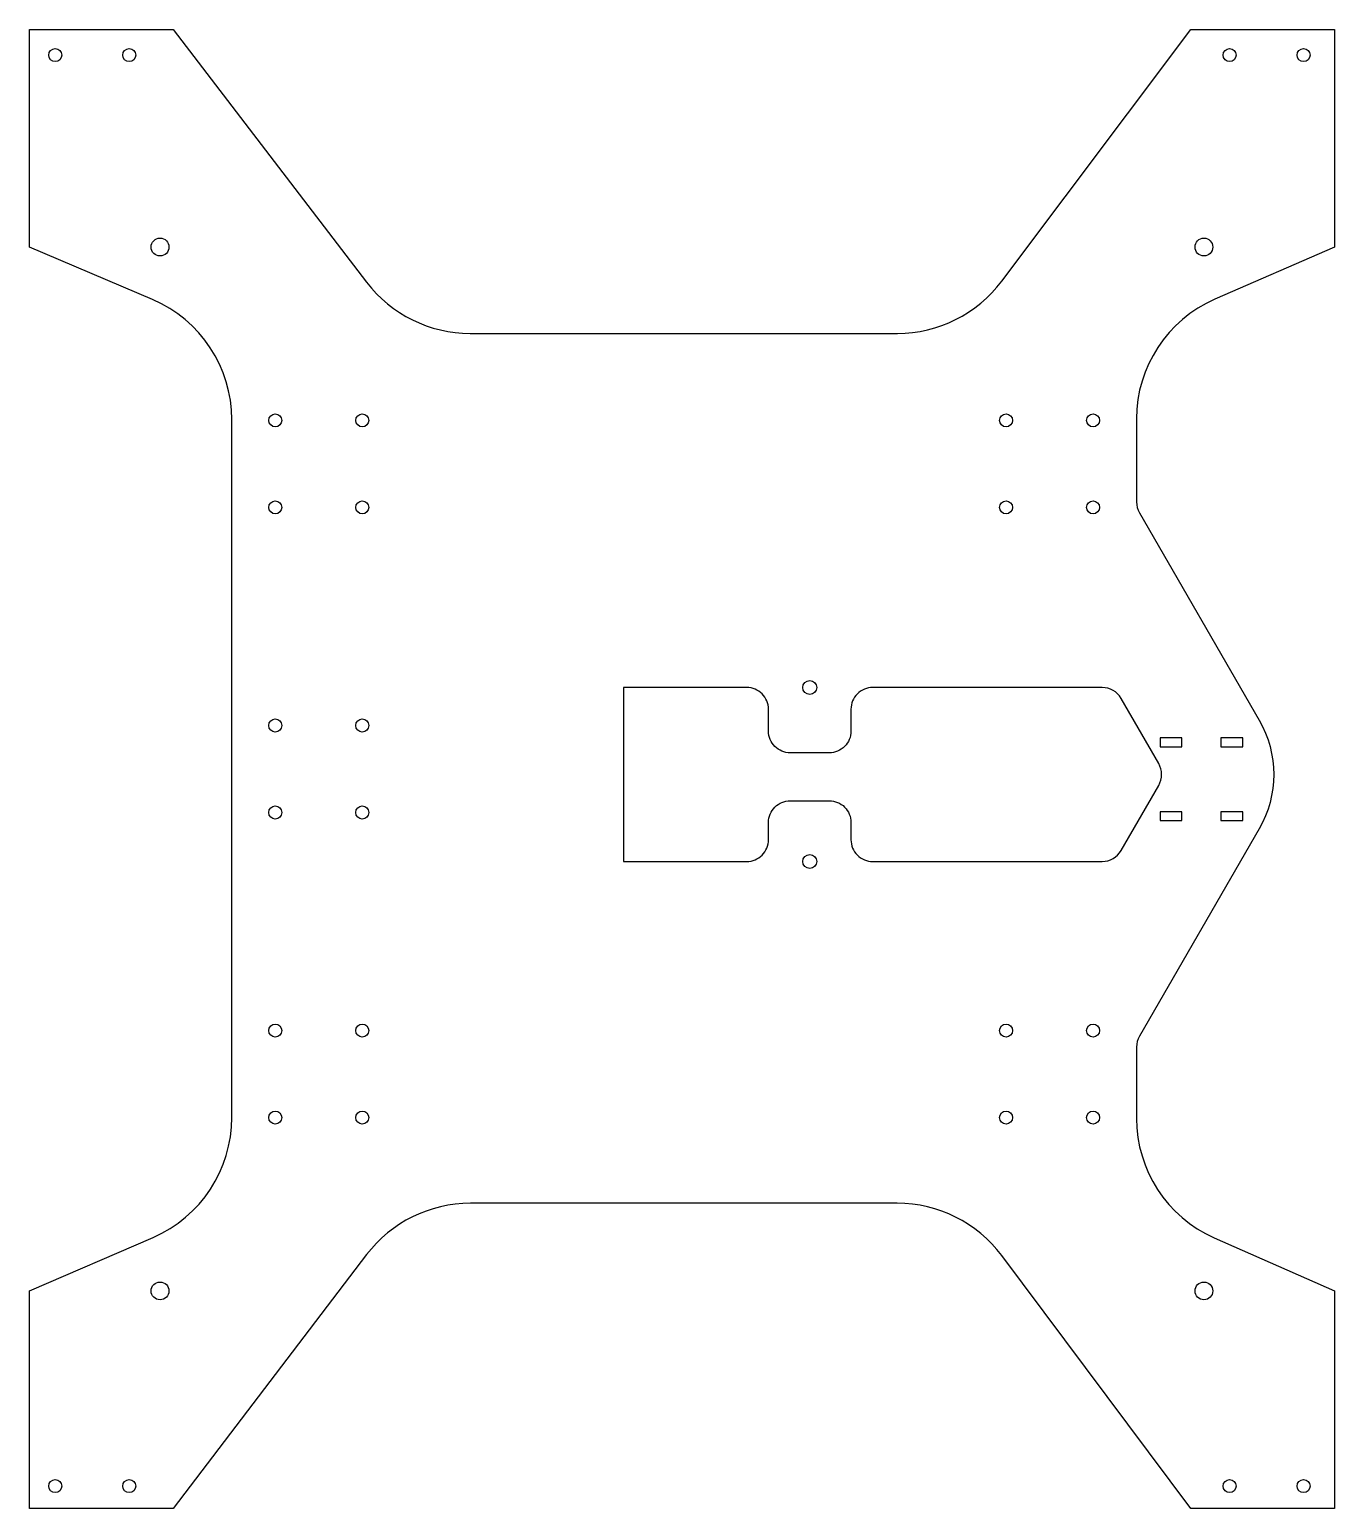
# Model space of a CAD drawing. Header units: millimetres. Extents: x -64 to 236, y -337 to 3.
import ezdxf

# ---------------------------------------------------------------- set-up
doc = ezdxf.new("R2010")
doc.units = ezdxf.units.MM
doc.layers.get('0').update_dxf_attribs({"linetype": 'CONTINUOUS'})

msp = doc.modelspace()

# ---------------------------------------------------------------- linework, layer by layer
for points in [[(190.59, -86.63), (190.59, -105.72, 0.131652), (191.26, -108.22), (218.78, -155.89, -0.267949), (218.78, -180.89), (191.26, -228.56, 0.131652), (190.59, -231.06), (190.59, -247.46, 0.296752), (208.44, -274.89), (236.09, -287.13), (236.09, -337.13), (203.09, -337.13), (159.59, -279.01, 0.236339), (135.57, -266.98), (37.44, -266.98, 0.233945), (13.59, -278.79), (-30.91, -337.13), (-63.91, -337.13), (-63.91, -287.13), (-35.48, -274.82, 0.298927), (-17.41, -247.29), (-17.41, -86.8, 0.30041), (-35.63, -59.21), (-63.91, -47.13), (-63.91, 2.87), (-30.91, 2.87), (13.59, -55.23, 0.2334), (37.4, -66.98), (135.61, -66.98, 0.235796), (159.59, -55.01), (203.09, 2.87), (236.09, 2.87), (236.09, -47.13), (208.6, -59.13, 0.298256)], [(124.94, -158.42, -0.414214), (119.94, -163.42), (110.98, -163.42, -0.414214), (105.98, -158.42), (105.98, -153.4, 0.414214), (100.98, -148.4), (72.62, -148.4), (72.62, -188.39), (100.98, -188.39, 0.414214), (105.98, -183.39), (105.98, -179.43, -0.414214), (110.98, -174.43), (119.94, -174.43, -0.414214), (124.94, -179.43), (124.94, -183.39, 0.414214), (129.94, -188.39), (182.71, -188.39, 0.267949), (187.04, -185.89), (195.69, -170.89, 0.267949), (195.69, -165.89), (187.04, -150.9, 0.267949), (182.71, -148.4), (129.94, -148.4, 0.414214), (124.94, -153.4)]]:
    msp.add_lwpolyline(points, format="xyb", close=True)
for points in [[(196, -162), (201, -162), (201, -160), (196, -160)], [(210, -162), (215, -162), (215, -160), (210, -160)], [(201, -179), (201, -177), (196, -177), (196, -179)], [(215, -177), (210, -177), (210, -179), (215, -179)]]:
    msp.add_lwpolyline(points, close=True)
for centre, radius in [((-58, -3), 1.5), ((-41, -3), 1.5), ((212, -3), 1.5), ((229, -3), 1.5), ((-33.91, -47.13), 2.05), ((206.09, -47.13), 2.05), ((-7.41, -86.98), 1.5), ((12.59, -86.98), 1.5), ((160.59, -86.98), 1.5), ((180.59, -86.98), 1.5), ((-7.41, -106.98), 1.5), ((12.59, -106.98), 1.5), ((160.59, -106.98), 1.5), ((180.59, -106.98), 1.5), ((115.46, -148.4), 1.6), ((-7.41, -157.13), 1.5), ((12.59, -157.13), 1.5), ((-7.41, -177.13), 1.5), ((12.59, -177.13), 1.5), ((115.46, -188.39), 1.6), ((-7.41, -227.28), 1.5), ((12.59, -227.28), 1.5), ((160.59, -227.28), 1.5), ((180.59, -227.28), 1.5), ((-7.41, -247.28), 1.5), ((12.59, -247.28), 1.5), ((160.59, -247.28), 1.5), ((180.59, -247.28), 1.5), ((-33.91, -287.13), 2.05), ((206.09, -287.13), 2.05), ((-58, -332), 1.5), ((-41, -332), 1.5), ((212, -332), 1.5), ((229, -332), 1.5)]:
    msp.add_circle(centre, radius)

doc.saveas('drawing.dxf')
